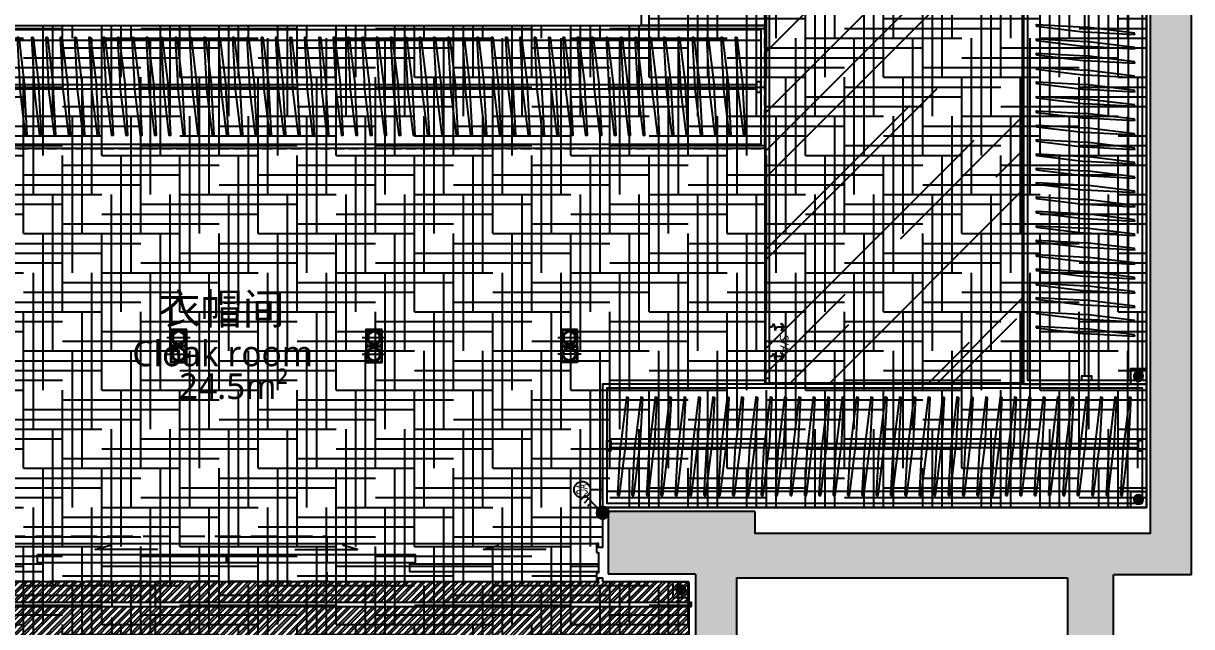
# Model space of a CAD drawing. Header units: millimetres. Extents: x -108767 to 78913, y -380878 to 1470.
# Drawn here: x 16382 to 22075, y -190128 to -187189 of the extents above; entities that cross this region are included whole.
import ezdxf
from ezdxf.enums import TextEntityAlignment as Align

# ---------------------------------------------------------------- set-up
doc = ezdxf.new("R2010")
doc.units = ezdxf.units.MM
doc.header["$LTSCALE"] = 10
doc.set_wipeout_variables(frame=1)
doc.linetypes.add('DASH', pattern=[0.35, 0.25, -0.1])
doc.linetypes.add('DOTE', pattern=[2.42, 2, -0.2, 0.02, -0.2])
for name, color, linetype in [('2-Tank High', 70, 'Continuous'), ('NW-01-wall(原有墙体)', 255, 'Continuous'), ('NW-01-完成面', 43, 'Continuous'), ('NW-01梁', 4, 'Continuous'), ('NW-02-fix(到顶家具)', 54, 'Continuous'), ('NW-02-light(平面灯具)', 12, 'Continuous'), ('NW-03-地面铺装', 8, 'Continuous'), ('NW-04-light(天花灯具)', 1, 'Continuous'), ('NW-04-天花造型粗线', 163, 'Continuous'), ('NW-door(门扇)', 12, 'Continuous'), ('NW-完成面（用于平面）', 43, 'Continuous'), ('NW-开关插座', 117, 'Continuous'), ('NW-开关面板', 147, 'Continuous'), ('NW-强弱电插座', 223, 'Continuous'), ('NW-强电插座', 223, 'Continuous'), ('NW-暖通风口', 33, 'Continuous'), ('PM-02家具', 3, 'Continuous')]:
    doc.layers.add(name, color=color, linetype=linetype)
doc.styles.add('GA-text-B', font='architxt.shx', dxfattribs={"width": 0.65, "bigfont": 'hztxt.shx'})
doc.styles.get("Standard").update_dxf_attribs({"font": ''})
doc.styles.add('STYLUS', font='stylu.ttf')
doc.styles.add('宋体', font='', dxfattribs={"width": 0.8})
doc.styles.add('黑体', font='', dxfattribs={"width": 0.8, "height": 3})
doc.styles.get('Standard').set_extended_font_data('SimSun')
doc.styles.get('宋体').set_extended_font_data('SimSun')
doc.styles.get('黑体').set_extended_font_data('Microsoft YaHei')
doc.linetypes.add('铝质LED灯条', pattern='A,12.7,-5.08,["AL.LED",宋体,S=2.54,R=0,X=-2.54,Y=-1.27],-10', length=27.78)

# ---------------------------------------------------------------- blocks, each defined once
blk = doc.blocks.new('*U229')
at = {"layer": '2-Tank High', "color": 250}
for p, q in [((-60, 0), (-62.89, 23.84)), ((-59.2, 0.07), (-60.5, 24.05)), ((-53, 0), (-55.89, 23.84)), ((-52.2, 0.07), (-53.5, 24.05)), ((-46, 0), (-48.89, 23.84)), ((-45.2, 0.07), (-46.5, 24.05)), ((-39, 0), (-41.89, 23.84)), ((-38.2, 0.07), (-39.5, 24.05)), ((-32, 0), (-34.89, 23.84)), ((-31.2, 0.07), (-32.5, 24.05)), ((-25, 0), (-27.89, 23.84)), ((-24.2, 0.07), (-25.5, 24.05)), ((-18, 0), (-20.89, 23.84)), ((-17.2, 0.07), (-18.5, 24.05)), ((-11, 0), (-13.89, 23.84)), ((-10.2, 0.07), (-11.5, 24.05)), ((-4, 0), (-6.89, 23.84)), ((-3.2, 0.07), (-4.5, 24.05)), ((3, 0), (0.11, 23.84)), ((3.8, 0.07), (2.5, 24.05)), ((10, 0), (7.11, 23.84)), ((10.8, 0.07), (9.5, 24.05)), ((17, 0), (14.11, 23.84)), ((17.8, 0.07), (16.5, 24.05)), ((24, 0), (21.11, 23.84)), ((24.8, 0.07), (23.5, 24.05)), ((31, 0), (28.11, 23.84)), ((31.8, 0.07), (30.5, 24.05)), ((38, 0), (35.11, 23.84)), ((38.8, 0.07), (37.5, 24.05)), ((45, 0), (42.11, 23.84)), ((45.8, 0.07), (44.5, 24.05)), ((52, 0), (49.11, 23.84)), ((52.8, 0.07), (51.5, 24.05)), ((59, 0), (56.11, 23.84)), ((59.8, 0.07), (58.5, 24.05)), ((66, 0), (63.11, 23.84)), ((66.8, 0.07), (65.5, 24.05)), ((73, 0), (70.11, 23.84)), ((73.8, 0.07), (72.5, 24.05)), ((80, 0), (77.11, 23.84)), ((80.8, 0.07), (79.5, 24.05)), ((87, 0), (84.11, 23.84)), ((87.8, 0.07), (86.5, 24.05)), ((94, 0), (91.11, 23.84)), ((94.8, 0.07), (93.5, 24.05)), ((101, 0), (98.11, 23.84)), ((101.8, 0.07), (100.5, 24.05)), ((108, 0), (105.11, 23.84)), ((108.8, 0.07), (107.5, 24.05)), ((115, 0), (112.11, 23.84)), ((115.8, 0.07), (114.5, 24.05)), ((122, 0), (119.11, 23.84)), ((122.8, 0.07), (121.5, 24.05)), ((129, 0), (126.11, 23.84)), ((129.8, 0.07), (128.5, 24.05)), ((136, 0), (133.11, 23.84)), ((136.8, 0.07), (135.5, 24.05)), ((143, 0), (140.11, 23.84)), ((143.8, 0.07), (142.5, 24.05)), ((150, 0), (147.11, 23.84)), ((150.8, 0.07), (149.5, 24.05)), ((157, 0), (154.11, 23.84)), ((157.8, 0.07), (156.5, 24.05)), ((164, 0), (161.11, 23.84)), ((164.8, 0.07), (163.5, 24.05)), ((171, 0), (168.11, 23.84)), ((171.8, 0.07), (170.5, 24.05)), ((178, 0), (175.11, 23.84)), ((178.8, 0.07), (177.5, 24.05)), ((185, 0), (182.11, 23.84)), ((185.8, 0.07), (184.5, 24.05)), ((-59.2, 0.07), (-60, 0)), ((-52.2, 0.07), (-53, 0)), ((-45.2, 0.07), (-46, 0)), ((-38.2, 0.07), (-39, 0)), ((-31.2, 0.07), (-32, 0)), ((-24.2, 0.07), (-25, 0)), ((-17.2, 0.07), (-18, 0)), ((-10.2, 0.07), (-11, 0)), ((-3.2, 0.07), (-4, 0)), ((3.8, 0.07), (3, 0)), ((10.8, 0.07), (10, 0)), ((17.8, 0.07), (17, 0)), ((24.8, 0.07), (24, 0)), ((31.8, 0.07), (31, 0)), ((38.8, 0.07), (38, 0)), ((45.8, 0.07), (45, 0)), ((52.8, 0.07), (52, 0)), ((59.8, 0.07), (59, 0)), ((66.8, 0.07), (66, 0)), ((73.8, 0.07), (73, 0)), ((80.8, 0.07), (80, 0)), ((87.8, 0.07), (87, 0)), ((94.8, 0.07), (94, 0)), ((101.8, 0.07), (101, 0)), ((108.8, 0.07), (108, 0)), ((115.8, 0.07), (115, 0)), ((122.8, 0.07), (122, 0)), ((129.8, 0.07), (129, 0)), ((136.8, 0.07), (136, 0)), ((143.8, 0.07), (143, 0)), ((150.8, 0.07), (150, 0)), ((157.8, 0.07), (157, 0)), ((164.8, 0.07), (164, 0)), ((171.8, 0.07), (171, 0)), ((178.8, 0.07), (178, 0)), ((185.8, 0.07), (185, 0))]:
    blk.add_line(p, q, dxfattribs=at)
for points in [[(-63.39, 47.89), (-64.18, 47.82), (-62.89, 23.84)], [(-64.18, 47.82), (-63.39, 47.89), (-60.5, 24.05)], [(-57.18, 47.82), (-56.39, 47.89), (-53.5, 24.05)], [(-56.39, 47.89), (-57.18, 47.82), (-55.89, 23.84)], [(-50.18, 47.82), (-49.39, 47.89), (-46.5, 24.05)], [(-49.39, 47.89), (-50.18, 47.82), (-48.89, 23.84)], [(-43.18, 47.82), (-42.39, 47.89), (-39.5, 24.05)], [(-42.39, 47.89), (-43.18, 47.82), (-41.89, 23.84)], [(-36.18, 47.82), (-35.39, 47.89), (-32.5, 24.05)], [(-35.39, 47.89), (-36.18, 47.82), (-34.89, 23.84)], [(-29.18, 47.82), (-28.39, 47.89), (-25.5, 24.05)], [(-28.39, 47.89), (-29.18, 47.82), (-27.89, 23.84)], [(-22.18, 47.82), (-21.39, 47.89), (-18.5, 24.05)], [(-21.39, 47.89), (-22.18, 47.82), (-20.89, 23.84)], [(-15.18, 47.82), (-14.39, 47.89), (-11.5, 24.05)], [(-14.39, 47.89), (-15.18, 47.82), (-13.89, 23.84)], [(-8.18, 47.82), (-7.39, 47.89), (-4.5, 24.05)], [(-7.39, 47.89), (-8.18, 47.82), (-6.89, 23.84)], [(-1.18, 47.82), (-0.39, 47.89), (2.5, 24.05)], [(-0.39, 47.89), (-1.18, 47.82), (0.11, 23.84)], [(5.82, 47.82), (6.61, 47.89), (9.5, 24.05)], [(6.61, 47.89), (5.82, 47.82), (7.11, 23.84)], [(12.82, 47.82), (13.61, 47.89), (16.5, 24.05)], [(13.61, 47.89), (12.82, 47.82), (14.11, 23.84)], [(19.82, 47.82), (20.61, 47.89), (23.5, 24.05)], [(20.61, 47.89), (19.82, 47.82), (21.11, 23.84)], [(26.82, 47.82), (27.61, 47.89), (30.5, 24.05)], [(27.61, 47.89), (26.82, 47.82), (28.11, 23.84)], [(33.82, 47.82), (34.61, 47.89), (37.5, 24.05)], [(34.61, 47.89), (33.82, 47.82), (35.11, 23.84)], [(40.82, 47.82), (41.61, 47.89), (44.5, 24.05)], [(41.61, 47.89), (40.82, 47.82), (42.11, 23.84)], [(47.82, 47.82), (48.61, 47.89), (51.5, 24.05)], [(48.61, 47.89), (47.82, 47.82), (49.11, 23.84)], [(54.82, 47.82), (55.61, 47.89), (58.5, 24.05)], [(55.61, 47.89), (54.82, 47.82), (56.11, 23.84)], [(61.82, 47.82), (62.61, 47.89), (65.5, 24.05)], [(62.61, 47.89), (61.82, 47.82), (63.11, 23.84)], [(68.82, 47.82), (69.61, 47.89), (72.5, 24.05)], [(69.61, 47.89), (68.82, 47.82), (70.11, 23.84)], [(75.82, 47.82), (76.61, 47.89), (79.5, 24.05)], [(76.61, 47.89), (75.82, 47.82), (77.11, 23.84)], [(82.82, 47.82), (83.61, 47.89), (86.5, 24.05)], [(83.61, 47.89), (82.82, 47.82), (84.11, 23.84)], [(89.82, 47.82), (90.61, 47.89), (93.5, 24.05)], [(90.61, 47.89), (89.82, 47.82), (91.11, 23.84)], [(96.82, 47.82), (97.61, 47.89), (100.5, 24.05)], [(97.61, 47.89), (96.82, 47.82), (98.11, 23.84)], [(103.82, 47.82), (104.61, 47.89), (107.5, 24.05)], [(104.61, 47.89), (103.82, 47.82), (105.11, 23.84)], [(110.82, 47.82), (111.61, 47.89), (114.5, 24.05)], [(111.61, 47.89), (110.82, 47.82), (112.11, 23.84)], [(117.82, 47.82), (118.61, 47.89), (121.5, 24.05)], [(118.61, 47.89), (117.82, 47.82), (119.11, 23.84)], [(124.82, 47.82), (125.61, 47.89), (128.5, 24.05)], [(125.61, 47.89), (124.82, 47.82), (126.11, 23.84)], [(131.82, 47.82), (132.61, 47.89), (135.5, 24.05)], [(132.61, 47.89), (131.82, 47.82), (133.11, 23.84)], [(138.82, 47.82), (139.61, 47.89), (142.5, 24.05)], [(139.61, 47.89), (138.82, 47.82), (140.11, 23.84)], [(145.82, 47.82), (146.61, 47.89), (149.5, 24.05)], [(146.61, 47.89), (145.82, 47.82), (147.11, 23.84)], [(152.82, 47.82), (153.61, 47.89), (156.5, 24.05)], [(153.61, 47.89), (152.82, 47.82), (154.11, 23.84)], [(159.82, 47.82), (160.61, 47.89), (163.5, 24.05)], [(160.61, 47.89), (159.82, 47.82), (161.11, 23.84)], [(166.82, 47.82), (167.61, 47.89), (170.5, 24.05)], [(167.61, 47.89), (166.82, 47.82), (168.11, 23.84)], [(173.82, 47.82), (174.61, 47.89), (177.5, 24.05)], [(174.61, 47.89), (173.82, 47.82), (175.11, 23.84)], [(180.82, 47.82), (181.61, 47.89), (184.5, 24.05)], [(181.61, 47.89), (180.82, 47.82), (182.11, 23.84)]]:
    blk.add_lwpolyline(points, dxfattribs=at)
blk = doc.blocks.new('*U231')
at = {"layer": '2-Tank High', "color": 250}
for p, q in [((-300, 0), (-302.89, 23.84)), ((-299.2, 0.07), (-300.5, 24.05)), ((-293, 0), (-295.89, 23.84)), ((-292.2, 0.07), (-293.5, 24.05)), ((-286, 0), (-288.89, 23.84)), ((-285.2, 0.07), (-286.5, 24.05)), ((-279, 0), (-281.89, 23.84)), ((-278.2, 0.07), (-279.5, 24.05)), ((-272, 0), (-274.89, 23.84)), ((-271.2, 0.07), (-272.5, 24.05)), ((-265, 0), (-267.89, 23.84)), ((-264.2, 0.07), (-265.5, 24.05)), ((-258, 0), (-260.89, 23.84)), ((-257.2, 0.07), (-258.5, 24.05)), ((-251, 0), (-253.89, 23.84)), ((-250.2, 0.07), (-251.5, 24.05)), ((-244, 0), (-246.89, 23.84)), ((-243.2, 0.07), (-244.5, 24.05)), ((-237, 0), (-239.89, 23.84)), ((-236.2, 0.07), (-237.5, 24.05)), ((-230, 0), (-232.89, 23.84)), ((-229.2, 0.07), (-230.5, 24.05)), ((-223, 0), (-225.89, 23.84)), ((-222.2, 0.07), (-223.5, 24.05)), ((-216, 0), (-218.89, 23.84)), ((-215.2, 0.07), (-216.5, 24.05)), ((-209, 0), (-211.89, 23.84)), ((-208.2, 0.07), (-209.5, 24.05)), ((-202, 0), (-204.89, 23.84)), ((-201.2, 0.07), (-202.5, 24.05)), ((-195, 0), (-197.89, 23.84)), ((-194.2, 0.07), (-195.5, 24.05)), ((-188, 0), (-190.89, 23.84)), ((-187.2, 0.07), (-188.5, 24.05)), ((-181, 0), (-183.89, 23.84)), ((-180.2, 0.07), (-181.5, 24.05)), ((-174, 0), (-176.89, 23.84)), ((-173.2, 0.07), (-174.5, 24.05)), ((-167, 0), (-169.89, 23.84)), ((-166.2, 0.07), (-167.5, 24.05)), ((-160, 0), (-162.89, 23.84)), ((-159.2, 0.07), (-160.5, 24.05)), ((-153, 0), (-155.89, 23.84)), ((-152.2, 0.07), (-153.5, 24.05)), ((-146, 0), (-148.89, 23.84)), ((-145.2, 0.07), (-146.5, 24.05)), ((-139, 0), (-141.89, 23.84)), ((-138.2, 0.07), (-139.5, 24.05)), ((-132, 0), (-134.89, 23.84)), ((-131.2, 0.07), (-132.5, 24.05)), ((-125, 0), (-127.89, 23.84)), ((-124.2, 0.07), (-125.5, 24.05)), ((-118, 0), (-120.89, 23.84)), ((-117.2, 0.07), (-118.5, 24.05)), ((-111, 0), (-113.89, 23.84)), ((-110.2, 0.07), (-111.5, 24.05)), ((-104, 0), (-106.89, 23.84)), ((-103.2, 0.07), (-104.5, 24.05)), ((-97, 0), (-99.89, 23.84)), ((-96.2, 0.07), (-97.5, 24.05)), ((-90, 0), (-92.89, 23.84)), ((-89.2, 0.07), (-90.5, 24.05)), ((-83, 0), (-85.89, 23.84)), ((-82.2, 0.07), (-83.5, 24.05)), ((-76, 0), (-78.89, 23.84)), ((-75.2, 0.07), (-76.5, 24.05)), ((-69, 0), (-71.89, 23.84)), ((-68.2, 0.07), (-69.5, 24.05)), ((-62, 0), (-64.89, 23.84)), ((-61.2, 0.07), (-62.5, 24.05)), ((-55, 0), (-57.89, 23.84)), ((-54.2, 0.07), (-55.5, 24.05)), ((-48, 0), (-50.89, 23.84)), ((-47.2, 0.07), (-48.5, 24.05)), ((-41, 0), (-43.89, 23.84)), ((-40.2, 0.07), (-41.5, 24.05)), ((-34, 0), (-36.89, 23.84)), ((-33.2, 0.07), (-34.5, 24.05)), ((-27, 0), (-29.89, 23.84)), ((-26.2, 0.07), (-27.5, 24.05)), ((-20, 0), (-22.89, 23.84)), ((-19.2, 0.07), (-20.5, 24.05)), ((-13, 0), (-15.89, 23.84)), ((-12.2, 0.07), (-13.5, 24.05)), ((-6, 0), (-8.89, 23.84)), ((-5.2, 0.07), (-6.5, 24.05)), ((1, 0), (-1.89, 23.84)), ((1.8, 0.07), (0.5, 24.05)), ((8, 0), (5.11, 23.84)), ((8.8, 0.07), (7.5, 24.05)), ((15, 0), (12.11, 23.84)), ((15.8, 0.07), (14.5, 24.05)), ((22, 0), (19.11, 23.84)), ((22.8, 0.07), (21.5, 24.05)), ((29, 0), (26.11, 23.84)), ((29.8, 0.07), (28.5, 24.05)), ((36, 0), (33.11, 23.84)), ((36.8, 0.07), (35.5, 24.05)), ((43, 0), (40.11, 23.84)), ((43.8, 0.07), (42.5, 24.05)), ((50, 0), (47.11, 23.84)), ((50.8, 0.07), (49.5, 24.05)), ((57, 0), (54.11, 23.84)), ((57.8, 0.07), (56.5, 24.05)), ((64, 0), (61.11, 23.84)), ((64.8, 0.07), (63.5, 24.05)), ((71, 0), (68.11, 23.84)), ((71.8, 0.07), (70.5, 24.05)), ((78, 0), (75.11, 23.84)), ((78.8, 0.07), (77.5, 24.05)), ((85, 0), (82.11, 23.84)), ((85.8, 0.07), (84.5, 24.05)), ((92, 0), (89.11, 23.84)), ((92.8, 0.07), (91.5, 24.05)), ((99, 0), (96.11, 23.84)), ((99.8, 0.07), (98.5, 24.05)), ((106, 0), (103.11, 23.84)), ((106.8, 0.07), (105.5, 24.05)), ((113, 0), (110.11, 23.84)), ((113.8, 0.07), (112.5, 24.05)), ((120, 0), (117.11, 23.84)), ((120.8, 0.07), (119.5, 24.05)), ((127, 0), (124.11, 23.84)), ((127.8, 0.07), (126.5, 24.05)), ((134, 0), (131.11, 23.84)), ((134.8, 0.07), (133.5, 24.05)), ((141, 0), (138.11, 23.84)), ((141.8, 0.07), (140.5, 24.05)), ((148, 0), (145.11, 23.84)), ((148.8, 0.07), (147.5, 24.05)), ((155, 0), (152.11, 23.84)), ((155.8, 0.07), (154.5, 24.05)), ((-299.2, 0.07), (-300, 0)), ((-292.2, 0.07), (-293, 0)), ((-285.2, 0.07), (-286, 0)), ((-278.2, 0.07), (-279, 0)), ((-271.2, 0.07), (-272, 0)), ((-264.2, 0.07), (-265, 0)), ((-257.2, 0.07), (-258, 0)), ((-250.2, 0.07), (-251, 0)), ((-243.2, 0.07), (-244, 0)), ((-236.2, 0.07), (-237, 0)), ((-229.2, 0.07), (-230, 0)), ((-222.2, 0.07), (-223, 0)), ((-215.2, 0.07), (-216, 0)), ((-208.2, 0.07), (-209, 0)), ((-201.2, 0.07), (-202, 0)), ((-194.2, 0.07), (-195, 0)), ((-187.2, 0.07), (-188, 0)), ((-180.2, 0.07), (-181, 0)), ((-173.2, 0.07), (-174, 0)), ((-166.2, 0.07), (-167, 0)), ((-159.2, 0.07), (-160, 0)), ((-152.2, 0.07), (-153, 0)), ((-145.2, 0.07), (-146, 0)), ((-138.2, 0.07), (-139, 0)), ((-131.2, 0.07), (-132, 0)), ((-124.2, 0.07), (-125, 0)), ((-117.2, 0.07), (-118, 0)), ((-110.2, 0.07), (-111, 0)), ((-103.2, 0.07), (-104, 0)), ((-96.2, 0.07), (-97, 0)), ((-89.2, 0.07), (-90, 0)), ((-82.2, 0.07), (-83, 0)), ((-75.2, 0.07), (-76, 0)), ((-68.2, 0.07), (-69, 0)), ((-61.2, 0.07), (-62, 0)), ((-54.2, 0.07), (-55, 0)), ((-47.2, 0.07), (-48, 0)), ((-40.2, 0.07), (-41, 0)), ((-33.2, 0.07), (-34, 0)), ((-26.2, 0.07), (-27, 0)), ((-19.2, 0.07), (-20, 0)), ((-12.2, 0.07), (-13, 0)), ((-5.2, 0.07), (-6, 0)), ((1.8, 0.07), (1, 0)), ((8.8, 0.07), (8, 0)), ((15.8, 0.07), (15, 0)), ((22.8, 0.07), (22, 0)), ((29.8, 0.07), (29, 0)), ((36.8, 0.07), (36, 0)), ((43.8, 0.07), (43, 0)), ((50.8, 0.07), (50, 0)), ((57.8, 0.07), (57, 0)), ((64.8, 0.07), (64, 0)), ((71.8, 0.07), (71, 0)), ((78.8, 0.07), (78, 0)), ((85.8, 0.07), (85, 0)), ((92.8, 0.07), (92, 0)), ((99.8, 0.07), (99, 0)), ((106.8, 0.07), (106, 0)), ((113.8, 0.07), (113, 0)), ((120.8, 0.07), (120, 0)), ((127.8, 0.07), (127, 0)), ((134.8, 0.07), (134, 0)), ((141.8, 0.07), (141, 0)), ((148.8, 0.07), (148, 0)), ((155.8, 0.07), (155, 0))]:
    blk.add_line(p, q, dxfattribs=at)
for points in [[(-303.39, 47.89), (-304.18, 47.82), (-302.89, 23.84)], [(-304.18, 47.82), (-303.39, 47.89), (-300.5, 24.05)], [(-297.18, 47.82), (-296.39, 47.89), (-293.5, 24.05)], [(-296.39, 47.89), (-297.18, 47.82), (-295.89, 23.84)], [(-290.18, 47.82), (-289.39, 47.89), (-286.5, 24.05)], [(-289.39, 47.89), (-290.18, 47.82), (-288.89, 23.84)], [(-283.18, 47.82), (-282.39, 47.89), (-279.5, 24.05)], [(-282.39, 47.89), (-283.18, 47.82), (-281.89, 23.84)], [(-276.18, 47.82), (-275.39, 47.89), (-272.5, 24.05)], [(-275.39, 47.89), (-276.18, 47.82), (-274.89, 23.84)], [(-269.18, 47.82), (-268.39, 47.89), (-265.5, 24.05)], [(-268.39, 47.89), (-269.18, 47.82), (-267.89, 23.84)], [(-262.18, 47.82), (-261.39, 47.89), (-258.5, 24.05)], [(-261.39, 47.89), (-262.18, 47.82), (-260.89, 23.84)], [(-255.18, 47.82), (-254.39, 47.89), (-251.5, 24.05)], [(-254.39, 47.89), (-255.18, 47.82), (-253.89, 23.84)], [(-248.18, 47.82), (-247.39, 47.89), (-244.5, 24.05)], [(-247.39, 47.89), (-248.18, 47.82), (-246.89, 23.84)], [(-241.18, 47.82), (-240.39, 47.89), (-237.5, 24.05)], [(-240.39, 47.89), (-241.18, 47.82), (-239.89, 23.84)], [(-234.18, 47.82), (-233.39, 47.89), (-230.5, 24.05)], [(-233.39, 47.89), (-234.18, 47.82), (-232.89, 23.84)], [(-227.18, 47.82), (-226.39, 47.89), (-223.5, 24.05)], [(-226.39, 47.89), (-227.18, 47.82), (-225.89, 23.84)], [(-220.18, 47.82), (-219.39, 47.89), (-216.5, 24.05)], [(-219.39, 47.89), (-220.18, 47.82), (-218.89, 23.84)], [(-213.18, 47.82), (-212.39, 47.89), (-209.5, 24.05)], [(-212.39, 47.89), (-213.18, 47.82), (-211.89, 23.84)], [(-206.18, 47.82), (-205.39, 47.89), (-202.5, 24.05)], [(-205.39, 47.89), (-206.18, 47.82), (-204.89, 23.84)], [(-199.18, 47.82), (-198.39, 47.89), (-195.5, 24.05)], [(-198.39, 47.89), (-199.18, 47.82), (-197.89, 23.84)], [(-192.18, 47.82), (-191.39, 47.89), (-188.5, 24.05)], [(-191.39, 47.89), (-192.18, 47.82), (-190.89, 23.84)], [(-185.18, 47.82), (-184.39, 47.89), (-181.5, 24.05)], [(-184.39, 47.89), (-185.18, 47.82), (-183.89, 23.84)], [(-178.18, 47.82), (-177.39, 47.89), (-174.5, 24.05)], [(-177.39, 47.89), (-178.18, 47.82), (-176.89, 23.84)], [(-171.18, 47.82), (-170.39, 47.89), (-167.5, 24.05)], [(-170.39, 47.89), (-171.18, 47.82), (-169.89, 23.84)], [(-164.18, 47.82), (-163.39, 47.89), (-160.5, 24.05)], [(-163.39, 47.89), (-164.18, 47.82), (-162.89, 23.84)], [(-157.18, 47.82), (-156.39, 47.89), (-153.5, 24.05)], [(-156.39, 47.89), (-157.18, 47.82), (-155.89, 23.84)], [(-150.18, 47.82), (-149.39, 47.89), (-146.5, 24.05)], [(-149.39, 47.89), (-150.18, 47.82), (-148.89, 23.84)], [(-143.18, 47.82), (-142.39, 47.89), (-139.5, 24.05)], [(-142.39, 47.89), (-143.18, 47.82), (-141.89, 23.84)], [(-136.18, 47.82), (-135.39, 47.89), (-132.5, 24.05)], [(-135.39, 47.89), (-136.18, 47.82), (-134.89, 23.84)], [(-129.18, 47.82), (-128.39, 47.89), (-125.5, 24.05)], [(-128.39, 47.89), (-129.18, 47.82), (-127.89, 23.84)], [(-122.18, 47.82), (-121.39, 47.89), (-118.5, 24.05)], [(-121.39, 47.89), (-122.18, 47.82), (-120.89, 23.84)], [(-115.18, 47.82), (-114.39, 47.89), (-111.5, 24.05)], [(-114.39, 47.89), (-115.18, 47.82), (-113.89, 23.84)], [(-108.18, 47.82), (-107.39, 47.89), (-104.5, 24.05)], [(-107.39, 47.89), (-108.18, 47.82), (-106.89, 23.84)], [(-101.18, 47.82), (-100.39, 47.89), (-97.5, 24.05)], [(-100.39, 47.89), (-101.18, 47.82), (-99.89, 23.84)], [(-94.18, 47.82), (-93.39, 47.89), (-90.5, 24.05)], [(-93.39, 47.89), (-94.18, 47.82), (-92.89, 23.84)], [(-87.18, 47.82), (-86.39, 47.89), (-83.5, 24.05)], [(-86.39, 47.89), (-87.18, 47.82), (-85.89, 23.84)], [(-80.18, 47.82), (-79.39, 47.89), (-76.5, 24.05)], [(-79.39, 47.89), (-80.18, 47.82), (-78.89, 23.84)], [(-73.18, 47.82), (-72.39, 47.89), (-69.5, 24.05)], [(-72.39, 47.89), (-73.18, 47.82), (-71.89, 23.84)], [(-66.18, 47.82), (-65.39, 47.89), (-62.5, 24.05)], [(-65.39, 47.89), (-66.18, 47.82), (-64.89, 23.84)], [(-59.18, 47.82), (-58.39, 47.89), (-55.5, 24.05)], [(-58.39, 47.89), (-59.18, 47.82), (-57.89, 23.84)], [(-52.18, 47.82), (-51.39, 47.89), (-48.5, 24.05)], [(-51.39, 47.89), (-52.18, 47.82), (-50.89, 23.84)], [(-45.18, 47.82), (-44.39, 47.89), (-41.5, 24.05)], [(-44.39, 47.89), (-45.18, 47.82), (-43.89, 23.84)], [(-38.18, 47.82), (-37.39, 47.89), (-34.5, 24.05)], [(-37.39, 47.89), (-38.18, 47.82), (-36.89, 23.84)], [(-31.18, 47.82), (-30.39, 47.89), (-27.5, 24.05)], [(-30.39, 47.89), (-31.18, 47.82), (-29.89, 23.84)], [(-24.18, 47.82), (-23.39, 47.89), (-20.5, 24.05)], [(-23.39, 47.89), (-24.18, 47.82), (-22.89, 23.84)], [(-17.18, 47.82), (-16.39, 47.89), (-13.5, 24.05)], [(-16.39, 47.89), (-17.18, 47.82), (-15.89, 23.84)], [(-10.18, 47.82), (-9.39, 47.89), (-6.5, 24.05)], [(-9.39, 47.89), (-10.18, 47.82), (-8.89, 23.84)], [(-3.18, 47.82), (-2.39, 47.89), (0.5, 24.05)], [(-2.39, 47.89), (-3.18, 47.82), (-1.89, 23.84)], [(3.82, 47.82), (4.61, 47.89), (7.5, 24.05)], [(4.61, 47.89), (3.82, 47.82), (5.11, 23.84)], [(10.82, 47.82), (11.61, 47.89), (14.5, 24.05)], [(11.61, 47.89), (10.82, 47.82), (12.11, 23.84)], [(17.82, 47.82), (18.61, 47.89), (21.5, 24.05)], [(18.61, 47.89), (17.82, 47.82), (19.11, 23.84)], [(24.82, 47.82), (25.61, 47.89), (28.5, 24.05)], [(25.61, 47.89), (24.82, 47.82), (26.11, 23.84)], [(31.82, 47.82), (32.61, 47.89), (35.5, 24.05)], [(32.61, 47.89), (31.82, 47.82), (33.11, 23.84)], [(38.82, 47.82), (39.61, 47.89), (42.5, 24.05)], [(39.61, 47.89), (38.82, 47.82), (40.11, 23.84)], [(45.82, 47.82), (46.61, 47.89), (49.5, 24.05)], [(46.61, 47.89), (45.82, 47.82), (47.11, 23.84)], [(52.82, 47.82), (53.61, 47.89), (56.5, 24.05)], [(53.61, 47.89), (52.82, 47.82), (54.11, 23.84)], [(59.82, 47.82), (60.61, 47.89), (63.5, 24.05)], [(60.61, 47.89), (59.82, 47.82), (61.11, 23.84)], [(66.82, 47.82), (67.61, 47.89), (70.5, 24.05)], [(67.61, 47.89), (66.82, 47.82), (68.11, 23.84)], [(73.82, 47.82), (74.61, 47.89), (77.5, 24.05)], [(74.61, 47.89), (73.82, 47.82), (75.11, 23.84)], [(80.82, 47.82), (81.61, 47.89), (84.5, 24.05)], [(81.61, 47.89), (80.82, 47.82), (82.11, 23.84)], [(87.82, 47.82), (88.61, 47.89), (91.5, 24.05)], [(88.61, 47.89), (87.82, 47.82), (89.11, 23.84)], [(94.82, 47.82), (95.61, 47.89), (98.5, 24.05)], [(95.61, 47.89), (94.82, 47.82), (96.11, 23.84)], [(101.82, 47.82), (102.61, 47.89), (105.5, 24.05)], [(102.61, 47.89), (101.82, 47.82), (103.11, 23.84)], [(108.82, 47.82), (109.61, 47.89), (112.5, 24.05)], [(109.61, 47.89), (108.82, 47.82), (110.11, 23.84)], [(115.82, 47.82), (116.61, 47.89), (119.5, 24.05)], [(116.61, 47.89), (115.82, 47.82), (117.11, 23.84)], [(122.82, 47.82), (123.61, 47.89), (126.5, 24.05)], [(123.61, 47.89), (122.82, 47.82), (124.11, 23.84)], [(129.82, 47.82), (130.61, 47.89), (133.5, 24.05)], [(130.61, 47.89), (129.82, 47.82), (131.11, 23.84)], [(136.82, 47.82), (137.61, 47.89), (140.5, 24.05)], [(137.61, 47.89), (136.82, 47.82), (138.11, 23.84)], [(143.82, 47.82), (144.61, 47.89), (147.5, 24.05)], [(144.61, 47.89), (143.82, 47.82), (145.11, 23.84)], [(150.82, 47.82), (151.61, 47.89), (154.5, 24.05)], [(151.61, 47.89), (150.82, 47.82), (152.11, 23.84)]]:
    blk.add_lwpolyline(points, dxfattribs=at)
blk = doc.blocks.new('*U232')
at = {"layer": '2-Tank High', "color": 250}
for p, q in [((172, 0), (169.11, 23.84)), ((172.8, 0.07), (171.5, 24.05)), ((179, 0), (176.11, 23.84)), ((179.8, 0.07), (178.5, 24.05)), ((186, 0), (183.11, 23.84)), ((186.8, 0.07), (185.5, 24.05)), ((193, 0), (190.11, 23.84)), ((193.8, 0.07), (192.5, 24.05)), ((200, 0), (197.11, 23.84)), ((200.8, 0.07), (199.5, 24.05)), ((207, 0), (204.11, 23.84)), ((207.8, 0.07), (206.5, 24.05)), ((214, 0), (211.11, 23.84)), ((214.8, 0.07), (213.5, 24.05)), ((221, 0), (218.11, 23.84)), ((221.8, 0.07), (220.5, 24.05)), ((228, 0), (225.11, 23.84)), ((228.8, 0.07), (227.5, 24.05)), ((235, 0), (232.11, 23.84)), ((235.8, 0.07), (234.5, 24.05)), ((242, 0), (239.11, 23.84)), ((242.8, 0.07), (241.5, 24.05)), ((249, 0), (246.11, 23.84)), ((249.8, 0.07), (248.5, 24.05)), ((256, 0), (253.11, 23.84)), ((256.8, 0.07), (255.5, 24.05)), ((263, 0), (260.11, 23.84)), ((263.8, 0.07), (262.5, 24.05)), ((270, 0), (267.11, 23.84)), ((270.8, 0.07), (269.5, 24.05)), ((277, 0), (274.11, 23.84)), ((277.8, 0.07), (276.5, 24.05)), ((284, 0), (281.11, 23.84)), ((284.8, 0.07), (283.5, 24.05)), ((291, 0), (288.11, 23.84)), ((291.8, 0.07), (290.5, 24.05)), ((298, 0), (295.11, 23.84)), ((298.8, 0.07), (297.5, 24.05)), ((305, 0), (302.11, 23.84)), ((305.8, 0.07), (304.5, 24.05)), ((312, 0), (309.11, 23.84)), ((312.8, 0.07), (311.5, 24.05)), ((319, 0), (316.11, 23.84)), ((319.8, 0.07), (318.5, 24.05)), ((172.8, 0.07), (172, 0)), ((179.8, 0.07), (179, 0)), ((186.8, 0.07), (186, 0)), ((193.8, 0.07), (193, 0)), ((200.8, 0.07), (200, 0)), ((207.8, 0.07), (207, 0)), ((214.8, 0.07), (214, 0)), ((221.8, 0.07), (221, 0)), ((228.8, 0.07), (228, 0)), ((235.8, 0.07), (235, 0)), ((242.8, 0.07), (242, 0)), ((249.8, 0.07), (249, 0)), ((256.8, 0.07), (256, 0)), ((263.8, 0.07), (263, 0)), ((270.8, 0.07), (270, 0)), ((277.8, 0.07), (277, 0)), ((284.8, 0.07), (284, 0)), ((291.8, 0.07), (291, 0)), ((298.8, 0.07), (298, 0)), ((305.8, 0.07), (305, 0)), ((312.8, 0.07), (312, 0)), ((319.8, 0.07), (319, 0))]:
    blk.add_line(p, q, dxfattribs=at)
for points in [[(167.82, 47.82), (168.61, 47.89), (171.5, 24.05)], [(168.61, 47.89), (167.82, 47.82), (169.11, 23.84)], [(174.82, 47.82), (175.61, 47.89), (178.5, 24.05)], [(175.61, 47.89), (174.82, 47.82), (176.11, 23.84)], [(181.82, 47.82), (182.61, 47.89), (185.5, 24.05)], [(182.61, 47.89), (181.82, 47.82), (183.11, 23.84)], [(188.82, 47.82), (189.61, 47.89), (192.5, 24.05)], [(189.61, 47.89), (188.82, 47.82), (190.11, 23.84)], [(195.82, 47.82), (196.61, 47.89), (199.5, 24.05)], [(196.61, 47.89), (195.82, 47.82), (197.11, 23.84)], [(202.82, 47.82), (203.61, 47.89), (206.5, 24.05)], [(203.61, 47.89), (202.82, 47.82), (204.11, 23.84)], [(209.82, 47.82), (210.61, 47.89), (213.5, 24.05)], [(210.61, 47.89), (209.82, 47.82), (211.11, 23.84)], [(216.82, 47.82), (217.61, 47.89), (220.5, 24.05)], [(217.61, 47.89), (216.82, 47.82), (218.11, 23.84)], [(223.82, 47.82), (224.61, 47.89), (227.5, 24.05)], [(224.61, 47.89), (223.82, 47.82), (225.11, 23.84)], [(230.82, 47.82), (231.61, 47.89), (234.5, 24.05)], [(231.61, 47.89), (230.82, 47.82), (232.11, 23.84)], [(237.82, 47.82), (238.61, 47.89), (241.5, 24.05)], [(238.61, 47.89), (237.82, 47.82), (239.11, 23.84)], [(244.82, 47.82), (245.61, 47.89), (248.5, 24.05)], [(245.61, 47.89), (244.82, 47.82), (246.11, 23.84)], [(251.82, 47.82), (252.61, 47.89), (255.5, 24.05)], [(252.61, 47.89), (251.82, 47.82), (253.11, 23.84)], [(258.82, 47.82), (259.61, 47.89), (262.5, 24.05)], [(259.61, 47.89), (258.82, 47.82), (260.11, 23.84)], [(265.82, 47.82), (266.61, 47.89), (269.5, 24.05)], [(266.61, 47.89), (265.82, 47.82), (267.11, 23.84)], [(272.82, 47.82), (273.61, 47.89), (276.5, 24.05)], [(273.61, 47.89), (272.82, 47.82), (274.11, 23.84)], [(279.82, 47.82), (280.61, 47.89), (283.5, 24.05)], [(280.61, 47.89), (279.82, 47.82), (281.11, 23.84)], [(286.82, 47.82), (287.61, 47.89), (290.5, 24.05)], [(287.61, 47.89), (286.82, 47.82), (288.11, 23.84)], [(293.82, 47.82), (294.61, 47.89), (297.5, 24.05)], [(294.61, 47.89), (293.82, 47.82), (295.11, 23.84)], [(300.82, 47.82), (301.61, 47.89), (304.5, 24.05)], [(301.61, 47.89), (300.82, 47.82), (302.11, 23.84)], [(307.82, 47.82), (308.61, 47.89), (311.5, 24.05)], [(308.61, 47.89), (307.82, 47.82), (309.11, 23.84)], [(314.82, 47.82), (315.61, 47.89), (318.5, 24.05)], [(315.61, 47.89), (314.82, 47.82), (316.11, 23.84)]]:
    blk.add_lwpolyline(points, dxfattribs=at)
blk = doc.blocks.new('A$C3F3C3A1A')
at = {"layer": 'PM-02家具', "color": 8}
for p, q in [((25, 8), (-25, 8)), ((0, -11), (0, 26))]:
    blk.add_line(p, q, dxfattribs=at)
at = {"layer": 'PM-02家具', "color": 12}
for points in [[(20, 15), (-20, 15), (-20, 0), (20, 0)], [(-12, 15), (-18, 15), (-18, 18), (-12, 18)], [(-4, 15), (-11, 15), (-11, 18), (-4, 18)], [(3, 15), (-3, 15), (-3, 18), (3, 18)], [(5, 15), (11, 15), (11, 18), (5, 18)], [(13, 15), (19, 15), (19, 18), (13, 18)]]:
    blk.add_lwpolyline(points, close=True, dxfattribs=at)
blk = doc.blocks.new('egfdfsdss')
blk.add_wipeout([(-42623.9, -173749.1), (-42603.9, -173749.1), (-42603.9, -173762.4), (-42623.9, -173762.4)])
at = {"layer": 'NW-01-完成面', "color": 251}
for points in [[(-42623.9, -173749.1), (-42603.9, -173749.1), (-42603.9, -173762.4), (-42623.9, -173762.4)], [(-42622.5, -173751.7), (-42605.2, -173751.7), (-42605.2, -173761.1), (-42622.5, -173761.1)]]:
    blk.add_lwpolyline(points, close=True, dxfattribs=at)
at = {"layer": 'NW-01-完成面', "extrusion": (0, 0, -1), "xscale": 0.3506010712517635, "yscale": 0.3506010712517635, "zscale": -0.3506010712517634, "rotation": 180.0000338488528}
blk.add_blockref('A$C3F3C3A1A', (42613.9, -173751.7), dxfattribs=at)
blk = doc.blocks.new('嵌入式射灯1')
at = {"color": 250, "linetype": 'DOTE', "ltscale": 30}
blk.add_line((0, 100), (0, -100), dxfattribs=at)
blk.add_lwpolyline([(-100, 0, 0, 0, 0), (100, 0, 30, 0, 0), (154.9, 0, 0, 0, 0)], format="xyseb", dxfattribs=at)
blk.add_circle((0, 0), 60)
at = {"color": 250}
blk.add_circle((0, 0), 50, dxfattribs=at)
blk = doc.blocks.new('*U241')
at = {"layer": 'NW-04-light(天花灯具)', "color": 1, "ltscale": 15}
blk.add_lwpolyline([(150844.17, -14074.61), (150848.37, -14074.61), (150848.37, -14078.82), (150844.17, -14078.82)], close=True, dxfattribs=at)
at = {"layer": 'NW-04-light(天花灯具)', "color": 8, "ltscale": 15}
blk.add_lwpolyline([(150844.38, -14074.82), (150848.16, -14074.82), (150848.16, -14078.61), (150844.38, -14078.61)], close=True, dxfattribs=at)
at = {"layer": 'NW-04-light(天花灯具)', "color": 1, "linetype": 'DASH', "ltscale": 15, "xscale": 0.03000000000000001, "yscale": 0.03000000000000001, "zscale": 0.03000000000000001, "rotation": 90.00000000027025}
blk.add_blockref('嵌入式射灯1', (150846.27, -14076.71), dxfattribs=at)
blk = doc.blocks.new('*U243')
at = {"layer": 'NW-04-light(天花灯具)', "color": 1, "ltscale": 15}
blk.add_lwpolyline([(150844.17, -14074.61), (150848.37, -14074.61), (150848.37, -14078.82), (150844.17, -14078.82)], close=True, dxfattribs=at)
at = {"layer": 'NW-04-light(天花灯具)', "color": 8, "ltscale": 15}
blk.add_lwpolyline([(150844.38, -14074.82), (150848.16, -14074.82), (150848.16, -14078.61), (150844.38, -14078.61)], close=True, dxfattribs=at)
at = {"layer": 'NW-04-light(天花灯具)', "color": 1, "linetype": 'DASH', "ltscale": 15, "xscale": 0.03000000000000001, "yscale": 0.03000000000000001, "zscale": 0.03000000000000001, "rotation": 270.0000000002702}
blk.add_blockref('嵌入式射灯1', (150846.27, -14076.71), dxfattribs=at)
blk = doc.blocks.new('A$C3a48497c')
at = {"layer": 'NW-01梁', "linetype": 'DASH', "ltscale": 50}
for points in [[(-1796, 1765), (-4616, 1765), (-4616, 1985), (-1796, 1985)], [(-2842, 1765), (-2632, 1765), (-2632, 590), (-2842, 590)]]:
    blk.add_lwpolyline(points, close=True, dxfattribs=at)
blk = doc.blocks.new('*U61')
h = blk.add_hatch(color=256)
h.dxf.hatch_style = 1
edge = h.paths.add_edge_path()
edge.add_arc((0, 40), 30, 0, 360)
blk.add_lwpolyline([(-50, -10), (50, -10), (50, 90), (-50, 90)], close=True)
blk.add_circle((0, 40), 30)
blk = doc.blocks.new('*U264')
at = {"layer": 'NW-强电插座', "xscale": 0.7704166666280803, "yscale": 0.7704166666280803, "zscale": 0.7704166666280803}
blk.add_blockref('*U61', (225.9, 1986.4), dxfattribs=at)
blk = doc.blocks.new('_LINKPT1')
blk.add_line((0, 0), (0, 0))
blk = doc.blocks.new('ergwet')
for p, q in [((5135.37, -385.51), (5136.08, -384.8)), ((5137.49, -387.63), (5135.37, -385.51)), ((5135.91, -386.06), (5136.63, -385.34)), ((5136.43, -386.57), (5137.14, -385.86))]:
    blk.add_line(p, q)
blk.add_circle((5138.19, -388.34), 1)
for points in [[(5137.19, -388.34), (5137.19, -388.34), (5137.33, -388.84), (5137.33, -387.84)], [(5137.33, -388.84), (5137.33, -387.84), (5137.69, -389.21), (5137.69, -387.47)], [(5137.69, -389.21), (5137.69, -387.47), (5138.19, -389.34), (5138.19, -387.34)], [(5138.69, -389.21), (5138.69, -387.47), (5138.19, -389.34), (5138.19, -387.34)], [(5139.06, -388.84), (5139.06, -387.84), (5138.69, -389.21), (5138.69, -387.47)], [(5139.19, -388.34), (5139.19, -388.34), (5139.06, -388.84), (5139.06, -387.84)]]:
    blk.add_solid(points)
at = {"xscale": 4.805045045043872, "yscale": 4.805045045043872, "zscale": 4.805045045043872, "rotation": 90}
for p in [(5138.19, -387.34), (5137.19, -388.34), (5139.19, -388.34)]:
    blk.add_blockref('_LINKPT1', p, dxfattribs=at)
at = {"width": 0.8, "flags": 9}
blk.add_attdef('A', (5139.19, -388.34), '', height=0.0000961, rotation=90, dxfattribs=at)
blk = doc.blocks.new('*U261')
at = {"layer": 'NW-开关插座', "xscale": 30.1, "yscale": 30.1, "zscale": 30.1}
blk.add_blockref('ergwet', (-154433.7, 13702.9), dxfattribs=at)
blk = doc.blocks.new('*U115')
for p, q in [((-1.29, 1), (-1.29, -1)), ((0, 0), (-1.29, 0))]:
    blk.add_line(p, q)
blk.add_circle((0.86, 0), 0.855)
at = {"style": 'GA-text-B', "width": 0.65}
blk.add_attdef('1', (2.23, 0.49), '', height=1.5, dxfattribs=at)
at = {"style": 'STYLUS'}
blk.add_attdef('S', (0.35, -0.57), '', height=1.2, dxfattribs=at)
blk = doc.blocks.new('*U263')
at = {"layer": 'NW-开关面板', "extrusion": (-0.017452, 3.20596e-18, -0.999848)}
ref = blk.add_blockref('*U115', (-2038.6, -225.8, -3.9), dxfattribs=dict(at, xscale=46.44000144785679, yscale=46.44000144785679, zscale=-46.44000144785698, rotation=180))
ref.add_attrib('S', 'AC', dxfattribs={"layer": '0', "extrusion": (0.017452, -3.20596e-18, 0.999848), "height": 55.73, "rotation": 270, "style": 'STYLUS', "width": 0.5}).set_placement((2051.5, -224.5, 3.9), align=Align.CENTER)

msp = doc.modelspace()

# ---------------------------------------------------------------- hatches: boundary and pattern name
at = {"layer": 'NW-01-wall(原有墙体)'}
h = msp.add_hatch(color=250, dxfattribs=at)
h.dxf.hatch_style = 1
h.paths.add_polyline_path([(21693.9, -189875.5), (22074.9, -189875.5), (22074.9, -183979.5), (6048.9, -183979.5), (6048.9, -184329.5), (6562.9, -184329.5), (6562.9, -184179.5), (7027.6, -184179.5), (7027.6, -184079.5), (7657.6, -184079.5), (7657.6, -184179.5), (21874.9, -184179.5), (21874.9, -189675.5), (19945.9, -189675.5), (19945.9, -189567.5), (19231.9, -189567.5), (19231.9, -189873.5), (19656.9, -189873.5), (19656.9, -190430.5), (19856.9, -190430.5), (19856.9, -189890.5), (21469.9, -189890.5), (21469.9, -191453.5), (19856.9, -191453.5), (19856.9, -191296.5), (19656.9, -191296.5), (19656.9, -191673.5), (21493.9, -191673.5), (21493.9, -193580.5), (6559.9, -193580.5), (6559.9, -193780.5), (21693.9, -193780.5)])
h.paths.add_polyline_path([(6559.9, -193462.1), (6285.9, -193560.5), (6559.9, -193560.5)], flags=17)
h.paths.add_polyline_path([(6559.9, -193462.1), (6559.9, -193433.5), (6285.9, -193433.5), (6285.9, -193560.5)], flags=17)
at = {"layer": 'NW-03-地面铺装'}
h = msp.add_hatch(dxfattribs=at)
h.set_pattern_fill('HOUND', color=250, scale=30)
h.paths.add_polyline_path([(15116.7, -187199.5), (19394.9, -187199.5), (19394.9, -184278.7), (21854.9, -184278.7), (21854.9, -189547.5), (19204.9, -189547.5), (19204.9, -189743.5), (19184.9, -189743.5), (19184.9, -189723.5), (19174.9, -189723.5), (19174.9, -189767), (19184.9, -189767), (19184.9, -189867), (19174.9, -189867), (19174.9, -189910.5), (15566.7, -189910.5), (15566.7, -189723.5), (15116.7, -189723.5)])
at = {"layer": 'NW-04-天花造型粗线', "linetype": 'Continuous'}
h = msp.add_hatch(dxfattribs=at)
h.set_pattern_fill('AR-RROOF', color=250, scale=20, angle=45)
h.paths.add_polyline_path([(19999.9, -184884.5), (21249.9, -184884.5), (21249.9, -188942.5), (19999.9, -188942.5)])
at = {"layer": 'NW-04-天花造型粗线'}
h = msp.add_hatch(dxfattribs=at)
h.set_pattern_fill('ANSI32', color=250, scale=3)
h.paths.add_polyline_path([(19624.9, -190030.5), (14896.7, -190030.5), (14896.7, -188010.5), (14595.9, -188010.5), (14595.9, -190430.5), (19624.9, -190430.5)])
at = {"layer": 'NW-暖通风口'}
for points in [[(20087.8, -188667.9), (20072.6, -188652.8), (20077.2, -188649.4)], [(20087.8, -188667.9), (20072.6, -188683.1), (20077.2, -188686.5)], [(20087.8, -188811.5), (20072.6, -188796.3), (20077.2, -188792.9)], [(20087.8, -188811.5), (20072.6, -188826.6), (20077.2, -188830)]]:
    msp.add_hatch(color=256, dxfattribs=at).paths.add_polyline_path(points)

# ---------------------------------------------------------------- linework, layer by layer
at = {"layer": 'NW-01-wall(原有墙体)'}
for p, q in [((22074.9, -189875.5), (22074.9, -183979.5)), ((21874.9, -189675.5), (21874.9, -184179.5)), ((19231.9, -189567.5), (19231.9, -189873.5)), ((19945.9, -189567.5), (19231.9, -189567.5)), ((19945.9, -189567.5), (19945.9, -189675.5)), ((21874.9, -189675.5), (19945.9, -189675.5)), ((19656.9, -189873.5), (19231.9, -189873.5)), ((19656.9, -189873.5), (19656.9, -190430.5)), ((19856.9, -189890.5), (21469.9, -189890.5)), ((19856.9, -189890.5), (19856.9, -190430.5)), ((21469.9, -189890.5), (21469.9, -191453.5)), ((22074.9, -189875.5), (21693.9, -189875.5)), ((21693.9, -193780.5), (21693.9, -189875.5))]:
    msp.add_line(p, q, dxfattribs=at)
at = {"layer": 'NW-02-fix(到顶家具)', "ltscale": 10}
for points in [[(19394.9, -184879.5), (19994.9, -184879.5), (19994.9, -187199.5), (19394.9, -187199.5)], [(21854.9, -184879.5), (21254.9, -184879.5), (21254.9, -188947.5), (21854.9, -188947.5)], [(19994.9, -187199.5), (19994.9, -187799.5), (15116.7, -187799.5), (15116.7, -187199.5)], [(21854.9, -189547.5), (21854.9, -188947.5), (19204.9, -188947.5), (19204.9, -189547.5)]]:
    msp.add_lwpolyline(points, close=True, dxfattribs=at)
at = {"layer": 'NW-02-fix(到顶家具)', "color": 8, "ltscale": 10}
for points in [[(21834.9, -184899.5), (21274.9, -184899.5), (21274.9, -188927.5), (21834.9, -188927.5)], [(19974.9, -187219.5), (19974.9, -187779.5), (15136.7, -187779.5), (15136.7, -187219.5)], [(21834.9, -189527.5), (21834.9, -188967.5), (19224.9, -188967.5), (19224.9, -189527.5)]]:
    msp.add_lwpolyline(points, close=True, dxfattribs=at)
at = {"layer": 'NW-02-fix(到顶家具)', "color": 251, "ltscale": 10}
for points in [[(21552.9, -184899.5), (21552.9, -188907.5)], [(21572.9, -184899.5), (21572.9, -188907.5)], [(19954.9, -187489.5), (15156.7, -187489.5)], [(19954.9, -187509.5), (15156.7, -187509.5)], [(19974.9, -187474.5), (19954.9, -187474.5), (19954.9, -187524.5), (19974.9, -187524.5), (19974.9, -187474.5)], [(21587.9, -188927.5), (21587.9, -188907.5), (21537.9, -188907.5), (21537.9, -188927.5), (21587.9, -188927.5)], [(19224.9, -189222.5), (19244.9, -189222.5), (19244.9, -189272.5), (19224.9, -189272.5), (19224.9, -189222.5)], [(21834.9, -189222.5), (21814.9, -189222.5), (21814.9, -189272.5), (21834.9, -189272.5), (21834.9, -189222.5)], [(21814.9, -189237.5), (19244.9, -189237.5)], [(21814.9, -189257.5), (19244.9, -189257.5)]]:
    msp.add_lwpolyline(points, dxfattribs=at)
at = {"layer": 'NW-02-light(平面灯具)', "linetype": '铝质LED灯条'}
for p, q in [((21768, -188927.5), (21768, -184899.5)), ((15136.7, -187272), (19974.9, -187272)), ((19224.9, -189469.2), (21834.9, -189469.2))]:
    msp.add_line(p, q, dxfattribs=at)
at = {"layer": 'NW-03-地面铺装', "linetype": 'DASH', "ltscale": 20}
msp.add_lwpolyline([(15516.7, -189723.5), (15516.7, -187799.5), (19994.9, -187799.5), (19994.9, -184799.5), (21254.9, -184799.5), (21254.9, -188947.5), (19204.9, -188947.5), (19204.9, -189547.5)], dxfattribs=at)
at = {"layer": 'NW-04-天花造型粗线'}
for p, q in [((19994.9, -187799.5), (19994.9, -188947.5)), ((15566.7, -189723.5), (19174.9, -189723.5)), ((19174.9, -189910.5), (15566.7, -189910.5))]:
    msp.add_line(p, q, dxfattribs=at)
at = {"layer": 'NW-04-天花造型粗线', "color": 8}
msp.add_lwpolyline([(19999.9, -184884.5), (21249.9, -184884.5), (21249.9, -188942.5), (19999.9, -188942.5)], close=True, dxfattribs=at)
at = {"layer": 'NW-door(门扇)', "color": 250}
for points in [[(17038.1, -189753.5), (16732.2, -189753.5), (16806.7, -189732.4)], [(17705.2, -189753.5), (18011.1, -189753.5), (17936.7, -189732.4)], [(18930.4, -189753.5), (18624.5, -189753.5), (18699, -189732.4)]]:
    msp.add_lwpolyline(points, dxfattribs=at)
at = {"layer": 'NW-door(门扇)'}
for points in [[(16451.7, -189777), (17371.7, -189777), (17371.7, -189817), (16451.7, -189817)], [(17371.7, -189777), (18291.7, -189777), (18291.7, -189817), (17371.7, -189817)], [(15556.7, -189822), (16476.7, -189822), (16476.7, -189862), (15556.7, -189862)], [(18264.9, -189822), (19184.9, -189822), (19184.9, -189862), (18264.9, -189862)]]:
    msp.add_lwpolyline(points, close=True, dxfattribs=at)
at = {"layer": 'NW-完成面（用于平面）'}
for q in [(19204.9, -189910.5), (19624.9, -190430.5)]:
    msp.add_line((19624.9, -189910.5), q, dxfattribs=at)
msp.add_lwpolyline([(15116.7, -188010.5), (15116.7, -187199.5), (19394.9, -187199.5), (19394.9, -184278.7), (21854.9, -184278.7), (21854.9, -189547.5), (19204.9, -189547.5), (19204.9, -189723.5)], dxfattribs=at)
at = {"layer": 'NW-完成面（用于平面）', "color": 32}
for points in [[(19204.9, -189723.5), (19204.9, -189743.5), (19184.9, -189743.5), (19184.9, -189723.5), (19174.9, -189723.5), (19174.9, -189767)], [(19174.9, -189767), (19184.9, -189767), (19184.9, -189867), (19174.9, -189867)], [(19174.9, -189867), (19174.9, -189910.5), (19184.9, -189910.5), (19184.9, -189890.5), (19204.9, -189890.5), (19204.9, -189910.5)]]:
    msp.add_lwpolyline(points, dxfattribs=at)
at = {"layer": 'NW-暖通风口'}
for p, q in [((19994.9, -184879.5), (19994.9, -188947.5)), ((20016.4, -184880.2, 0), (20016.4, -188947.5)), ((20031.2, -188667.9, 0), (20038.5, -188651.8, 0)), ((20038.5, -188651.8, 0), (20045.8, -188685.2, 0)), ((20072.6, -188652.8, 0), (20077.2, -188649.4, 0)), ((20087.8, -188667.9, 0), (20072.6, -188652.8, 0)), ((20077.2, -188649.4, 0), (20087.8, -188667.9, 0)), ((20021.3, -188667.9, 0), (20031.2, -188667.9, 0)), ((20045.8, -188685.2, 0), (20053.1, -188667.9, 0)), ((20053.1, -188667.9, 0), (20087.8, -188667.9, 0)), ((20087.8, -188667.9, 0), (20072.6, -188683.1, 0)), ((20072.6, -188683.1, 0), (20077.2, -188686.5, 0)), ((20077.2, -188686.5, 0), (20087.8, -188667.9, 0)), ((20021.3, -188811.5, 0), (20031.2, -188811.5, 0)), ((20031.2, -188811.5, 0), (20038.5, -188795.4, 0)), ((20038.5, -188795.4, 0), (20045.8, -188828.7, 0)), ((20045.8, -188828.7, 0), (20053.1, -188811.5, 0)), ((20053.1, -188811.5, 0), (20087.8, -188811.5, 0)), ((20072.6, -188796.3, 0), (20077.2, -188792.9, 0)), ((20087.8, -188811.5, 0), (20072.6, -188796.3, 0)), ((20087.8, -188811.5, 0), (20072.6, -188826.6, 0)), ((20072.6, -188826.6, 0), (20077.2, -188830, 0)), ((20077.2, -188792.9, 0), (20087.8, -188811.5, 0)), ((20077.2, -188830, 0), (20087.8, -188811.5, 0)), ((19994.9, -188918.7), (20016.4, -188918.7))]:
    msp.add_line(p, q, dxfattribs=at)

# ---------------------------------------------------------------- block references
at = {"layer": 'NW-02-fix(到顶家具)', "color": 251, "ltscale": 10, "xscale": -10, "yscale": 10, "zscale": 10, "rotation": 90}
msp.add_blockref('*U232', (21797.6, -185516.9), dxfattribs=at)
at = {"layer": 'NW-02-fix(到顶家具)', "color": 250, "ltscale": 10, "xscale": 10, "yscale": 10, "zscale": 10, "rotation": 180}
msp.add_blockref('*U231', (16859.3, -187256.7), dxfattribs=at)
at = {"layer": 'NW-02-fix(到顶家具)', "color": 251, "ltscale": 10, "xscale": -10, "yscale": 10, "zscale": 10}
msp.add_blockref('*U229', (21137.5, -189490.2), dxfattribs=at)
at = {"layer": 'NW-04-light(天花灯具)', "xscale": -19.008, "yscale": 19.008, "zscale": 19.008}
for name, p in [('*U241', (2884424.6, 78848.7)), ('*U241', (2885376.7, 78848.7)), ('*U241', (2886328.7, 78848.7)), ('*U243', (2884424.6, 78768.8)), ('*U243', (2885376.7, 78768.8))]:
    msp.add_blockref(name, p, dxfattribs=at)
at = {"layer": 'NW-04-light(天花灯具)', "xscale": 19.008, "yscale": 19.008, "zscale": 19.008, "rotation": 180}
msp.add_blockref('*U241', (2886328.7, -456371.6), dxfattribs=at)
at = {"layer": 'NW-开关插座', "xscale": -0.9984580498866216, "yscale": 0.9984580498866216, "zscale": 0.9984580498866216, "rotation": 90}
msp.add_blockref('*U261', (21215.7, -189347.9), dxfattribs=at)
at = {"layer": 'NW-强弱电插座', "xscale": -0.9984580498866216, "yscale": 0.9984580498866216, "zscale": 0.9984580498866216, "rotation": 90}
for name, p in [('*U264', (23830.5, -188683.5)), ('*U263', (21180.5, -189235.4, 0.1)), ('*U264', (23830.5, -189283.5))]:
    msp.add_blockref(name, p, dxfattribs=at)

# ---------------------------------------------------------------- texts
at = {"color": 40, "style": '黑体'}
for s, height, p in [('衣帽间', 150, (17348.1, -188655.9)), ('Cloak room ', 125, (17374.4, -188859.9)), ('24.5m²', 125, (17406.4, -189019.5))]:
    msp.add_text(s, height=height, dxfattribs=at).set_placement(p, align=Align.CENTER)
at = {"layer": 'NW-暖通风口', "color": 40, "style": '黑体'}
msp.add_attdef('S/A', text='', height=42, rotation=270, dxfattribs=at).set_placement((20089.6, -188749.8, -203.3), align=Align.MIDDLE)

# ---------------------------------------------------------------- next in the draw order: block references
at = {"layer": 'NW-完成面（用于平面）', "xscale": -1, "rotation": 270}
msp.add_blockref('egfdfsdss', (193387.3, -147406.6), dxfattribs=at)

# ---------------------------------------------------------------- next in the draw order: hatches: boundary and pattern name
at = {"layer": 'NW-03-地面铺装'}
h = msp.add_hatch(dxfattribs=at)
h.set_pattern_fill('HOUND', color=250, scale=30)
h.paths.add_polyline_path([(14595.9, -189910.5), (19624.8, -189910.5), (19624.8, -190440.5), (14595.9, -190440.5)])
h.paths.add_polyline_path([(14595.9, -188010.5), (15116.7, -188010.5), (15116.7, -189910.5), (14595.9, -189910.5)])
at = {"layer": 'NW-04-天花造型粗线'}
h = msp.add_hatch(dxfattribs=at)
h.set_pattern_fill('ANSI32', color=250, scale=3)
h.set_pattern_definition([(45, (119.9, -0.014), (-20.2055763, 20.2055763), []), (45, (133.37, -0.014), (-20.2055763, 20.2055763), [])])
h.paths.add_polyline_path([(19624.9, -189910.5), (15016.6, -189910.5), (15016.6, -188010.5), (14916.7, -188010.5), (14916.7, -190010.5), (19624.9, -190010.5)])

# ---------------------------------------------------------------- next in the draw order: linework, layer by layer
msp.add_lwpolyline([(14916.7, -190010.5), (14916.7, -188010.5), (14896.7, -188010.5), (14896.7, -190030.5), (19624.9, -190030.5), (19624.9, -190010.5), (14916.7, -190010.5)], dxfattribs=at)

# ---------------------------------------------------------------- next in the draw order: block references
at = {"layer": 'NW-01梁'}
msp.add_blockref('A$C3a48497c', (19656.9, -191673.5), dxfattribs=at)
at = {"layer": 'NW-强弱电插座', "xscale": -0.9984580498866216, "yscale": 0.9984580498866216, "zscale": 0.9984580498866216, "rotation": 90}
msp.add_blockref('*U264', (21600.5, -189723.4), dxfattribs=at)

doc.saveas('drawing.dxf')
